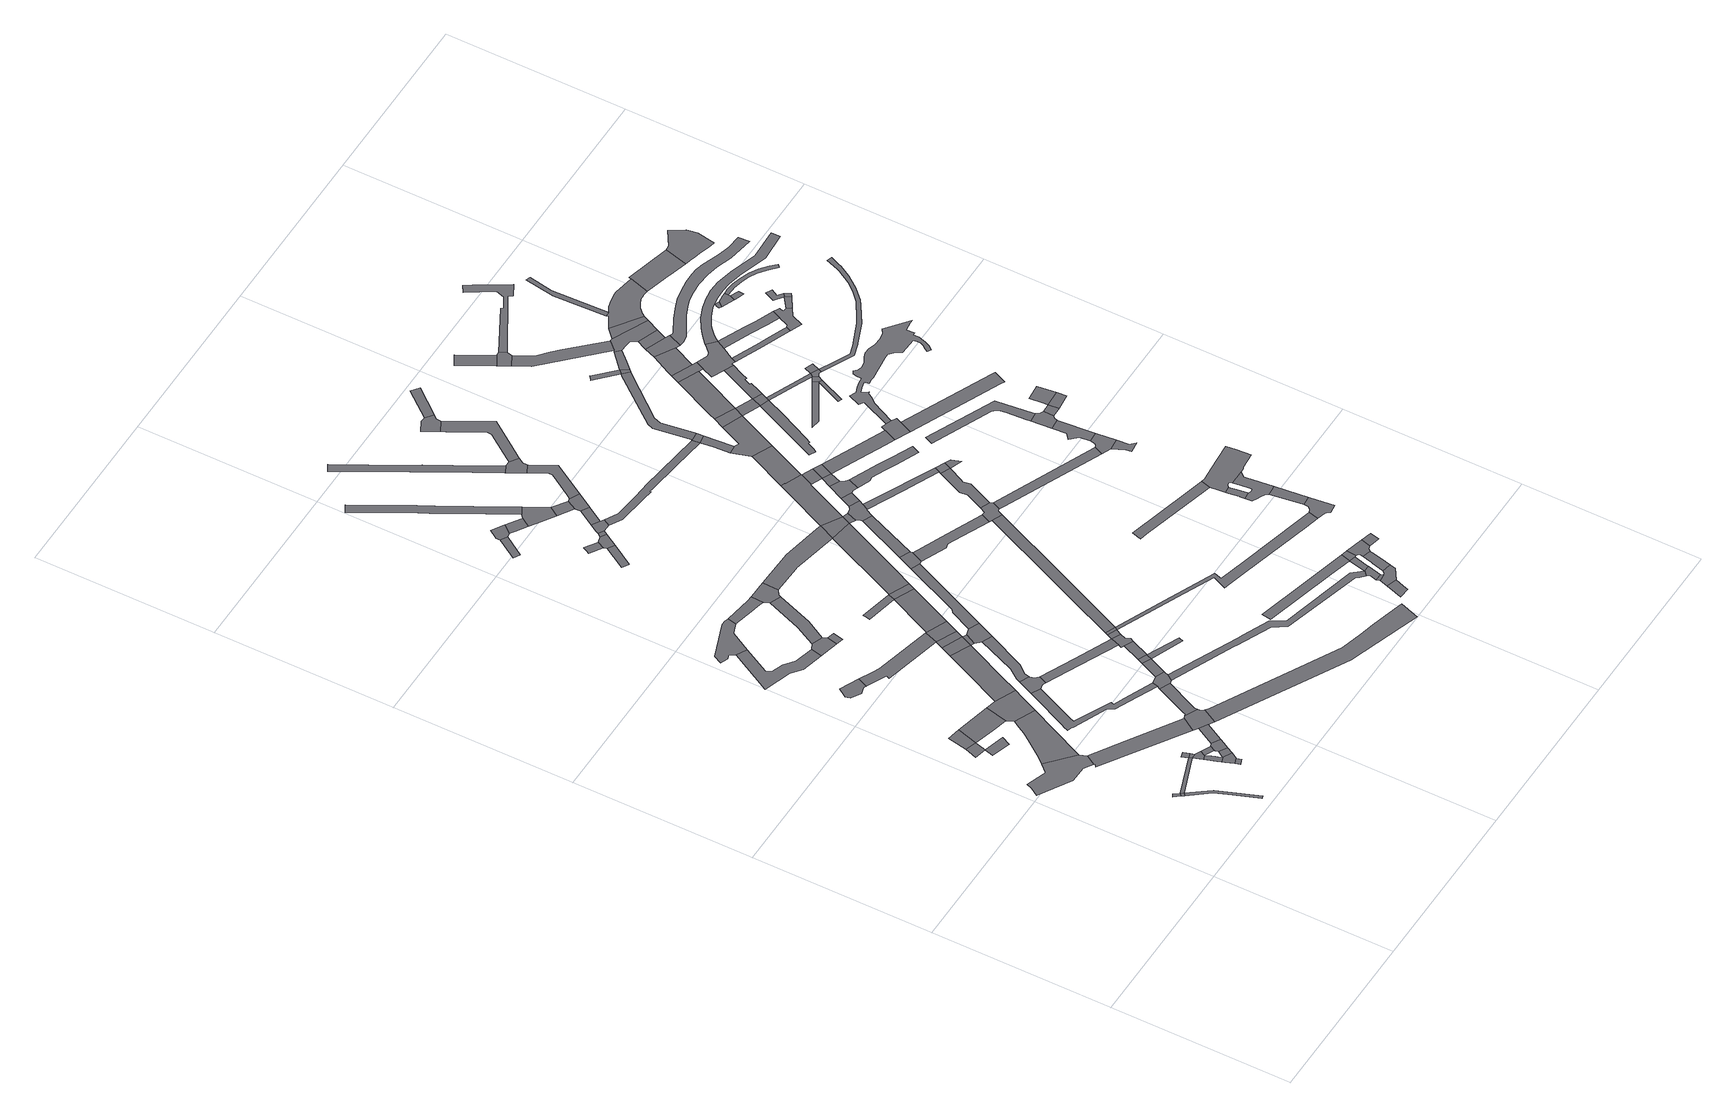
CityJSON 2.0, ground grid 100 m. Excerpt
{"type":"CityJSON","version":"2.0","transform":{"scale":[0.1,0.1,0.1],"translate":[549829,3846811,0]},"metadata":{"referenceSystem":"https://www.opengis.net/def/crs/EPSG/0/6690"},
"CityObjects":{
"road1":{"type":"Road","geometry":[{"type":"MultiSurface","lod":"1","boundaries":[[[0,1,2,3]]]}]},
"road2":{"type":"Road","geometry":[{"type":"MultiSurface","lod":"1","boundaries":[[[4,5,6,7,8,9,10,11,12,13,14,15,16]]]}]},
"road3":{"type":"Road","geometry":[{"type":"MultiSurface","lod":"1","boundaries":[[[3,2,17,18]]]}]},
"road4":{"type":"Road","attributes":{"RoadStructureAttribute.sectionType":"1"},"geometry":[{"type":"MultiSurface","lod":"1","boundaries":[[[19,20,18,17,21,22,23,24]]]}]},
"road5":{"type":"Road","attributes":{"RoadStructureAttribute.sectionType":"1"},"geometry":[{"type":"MultiSurface","lod":"1","boundaries":[[[25,26,27,28]]]}]},
"road6":{"type":"Road","geometry":[{"type":"MultiSurface","lod":"1","boundaries":[[[29,30,27,31]]]}]},
"road7":{"type":"Road","geometry":[{"type":"MultiSurface","lod":"1","boundaries":[[[32,25,28,33]]]}]},
"road8":{"type":"Road","attributes":{"RoadStructureAttribute.sectionType":"1"},"geometry":[{"type":"MultiSurface","lod":"1","boundaries":[[[34,35,3,18,36,37]]]}]},
"road9":{"type":"Road","attributes":{"RoadStructureAttribute.sectionType":"1"},"geometry":[{"type":"MultiSurface","lod":"1","boundaries":[[[38,39,40,41,42,43,4,16,44,45]]]}]},
"road10":{"type":"Road","attributes":{"RoadStructureAttribute.sectionType":"1"},"geometry":[{"type":"MultiSurface","lod":"1","boundaries":[[[33,28,46,47,48]]]}]},
"road11":{"type":"Road","geometry":[{"type":"MultiSurface","lod":"1","boundaries":[[[49,50,34,51]]]}]},
"road12":{"type":"Road","geometry":[{"type":"MultiSurface","lod":"1","boundaries":[[[51,34,37,52]]]}]},
"road13":{"type":"Road","geometry":[{"type":"MultiSurface","lod":"1","boundaries":[[[52,37,53,54,55]]]}]},
"road14":{"type":"Road","geometry":[{"type":"MultiSurface","lod":"1","boundaries":[[[56,57,58,54,53,59,60,61]]]}]},
"road15":{"type":"Road","geometry":[{"type":"MultiSurface","lod":"1","boundaries":[[[62,63,64,65,66]]]}]},
"road16":{"type":"Road","geometry":[{"type":"MultiSurface","lod":"1","boundaries":[[[61,60,67,66,65,68]]]}]},
"road17":{"type":"Road","attributes":{"RoadStructureAttribute.sectionType":"1"},"geometry":[{"type":"MultiSurface","lod":"1","boundaries":[[[69,14,13,70,71,72,73]]]}]},
"road18":{"type":"Road","attributes":{"RoadStructureAttribute.sectionType":"1"},"geometry":[{"type":"MultiSurface","lod":"1","boundaries":[[[74,55,54,75,76,77]]]}]},
"road19":{"type":"Road","geometry":[{"type":"MultiSurface","lod":"1","boundaries":[[[78,79,61,68,80]]]}]},
"road20":{"type":"Road","geometry":[{"type":"MultiSurface","lod":"1","boundaries":[[[81,82,83,84,85,86,87,88,89,90]]]}]},
"road21":{"type":"Road","geometry":[{"type":"MultiSurface","lod":"1","boundaries":[[[91,77,76,92,93,78,80,94,95]]]}]},
"road22":{"type":"Road","geometry":[{"type":"MultiSurface","lod":"1","boundaries":[[[48,47,38,45,96,97,98]]]}]},
"road23":{"type":"Road","attributes":{"RoadStructureAttribute.sectionType":"1"},"geometry":[{"type":"MultiSurface","lod":"1","boundaries":[[[99,100,101,102,103,104,105,106,107,108,109]]]}]},
"road24":{"type":"Road","attributes":{"RoadStructureAttribute.sectionType":"1"},"geometry":[{"type":"MultiSurface","lod":"1","boundaries":[[[110,91,95,111,112]]]}]},
"road25":{"type":"Road","geometry":[{"type":"MultiSurface","lod":"1","boundaries":[[[113,114,115,116,117,118,99,109,119,120,121,122]]]}]},
"road26":{"type":"Road","geometry":[{"type":"MultiSurface","lod":"1","boundaries":[[[123,73,72,110,112,124,125,126,127]]]}]},
"road27":{"type":"Road","attributes":{"RoadStructureAttribute.sectionType":"1"},"geometry":[{"type":"MultiSurface","lod":"1","boundaries":[[[128,129,130,131,132,133,134,135,136,137,138,139,140,141,142,143,144,145,146,147]]]}]},
"road28":{"type":"Road","geometry":[{"type":"MultiSurface","lod":"1","boundaries":[[[148,128,147,149,150,151,152,153]]]}]},
"road29":{"type":"Road","attributes":{"RoadStructureAttribute.sectionType":"1"},"geometry":[{"type":"MultiSurface","lod":"1","boundaries":[[[154,155,90,89,156,157,158,159,160]]]}]},
"road30":{"type":"Road","geometry":[{"type":"MultiSurface","lod":"1","boundaries":[[[161,104,103,162,163,164]]]}]},
"road31":{"type":"Road","attributes":{"RoadStructureAttribute.sectionType":"1"},"geometry":[{"type":"MultiSurface","lod":"1","boundaries":[[[165,166,98,97,167,168,169]]]}]},
"road32":{"type":"Road","attributes":{"RoadStructureAttribute.sectionType":"1"},"geometry":[{"type":"MultiSurface","lod":"1","boundaries":[[[170,171,172,123,127,173,174,175]]]}]},
"road33":{"type":"Road","geometry":[{"type":"MultiSurface","lod":"1","boundaries":[[[176,177,163,162]]]}]},
"road34":{"type":"Road","attributes":{"RoadStructureAttribute.sectionType":"1"},"geometry":[{"type":"MultiSurface","lod":"1","boundaries":[[[178,179,180,148,153,181,182,183,184]]]}]},
"road35":{"type":"Road","attributes":{"RoadStructureAttribute.sectionType":"1"},"geometry":[{"type":"MultiSurface","lod":"1","boundaries":[[[185,186,161,164,187,188]]]}]},
"road36":{"type":"Road","attributes":{"RoadStructureAttribute.sectionType":"1"},"geometry":[{"type":"MultiSurface","lod":"1","boundaries":[[[189,122,121,190,191,192,193]]]}]},
"road37":{"type":"Road","geometry":[{"type":"MultiSurface","lod":"1","boundaries":[[[194,165,169,195]]]}]},
"road38":{"type":"Road","geometry":[{"type":"MultiSurface","lod":"1","boundaries":[[[196,139,138,170,175,197,198,199]]]}]},
"road39":{"type":"Road","attributes":{"RoadStructureAttribute.sectionType":"1"},"geometry":[{"type":"MultiSurface","lod":"1","boundaries":[[[159,194,195,200]]]}]},
"road40":{"type":"Road","attributes":{"RoadStructureAttribute.sectionType":"1"},"geometry":[{"type":"MultiSurface","lod":"1","boundaries":[[[201,151,150,202,203,204]]]}]},
"road41":{"type":"Road","attributes":{"RoadStructureAttribute.sectionType":"1"},"geometry":[{"type":"MultiSurface","lod":"1","boundaries":[[[195,169,205,206]]]}]},
"road42":{"type":"Road","attributes":{"RoadStructureAttribute.sectionType":"1"},"geometry":[{"type":"MultiSurface","lod":"1","boundaries":[[[207,196,199,208]]]}]},
"road43":{"type":"Road","geometry":[{"type":"MultiSurface","lod":"1","boundaries":[[[160,159,200,209,210]]]}]},
"road44":{"type":"Road","geometry":[{"type":"MultiSurface","lod":"1","boundaries":[[[211,206,205,178,184,212,213]]]}]},
"road45":{"type":"Road","geometry":[{"type":"MultiSurface","lod":"1","boundaries":[[[214,207,208,215]]]}]},
"road46":{"type":"Road","geometry":[{"type":"MultiSurface","lod":"1","boundaries":[[[216,217,193,192,185,188,218,219,220]]]}]},
"road47":{"type":"Road","geometry":[{"type":"MultiSurface","lod":"1","boundaries":[[[221,222,223,224]]]}]},
"road48":{"type":"Road","geometry":[{"type":"MultiSurface","lod":"1","boundaries":[[[225,226,227,228,229]]]}]},
"road49":{"type":"Road","attributes":{"RoadStructureAttribute.sectionType":"1"},"geometry":[{"type":"MultiSurface","lod":"1","boundaries":[[[230,214,215,231,232]]]}]},
"road50":{"type":"Road","attributes":{"RoadStructureAttribute.sectionType":"1"},"geometry":[{"type":"MultiSurface","lod":"1","boundaries":[[[228,233,210,209,234,235]]]}]},
"road51":{"type":"Road","attributes":{"RoadStructureAttribute.sectionType":"1"},"geometry":[{"type":"MultiSurface","lod":"1","boundaries":[[[236,237,238,239,240]]]}]},
"road52":{"type":"Road","geometry":[{"type":"MultiSurface","lod":"1","boundaries":[[[204,203,241,230,232,242,243,244]]]}]},
"road53":{"type":"Road","geometry":[{"type":"MultiSurface","lod":"1","boundaries":[[[245,246,215,208]]]}]},
"road54":{"type":"Road","geometry":[{"type":"MultiSurface","lod":"1","boundaries":[[[247,248,249,250,251,252]]]}]},
"road55":{"type":"Road","geometry":[{"type":"MultiSurface","lod":"1","boundaries":[[[253,254,221,224,255,256]]]}]},
"road56":{"type":"Road","attributes":{"RoadStructureAttribute.sectionType":"1"},"geometry":[{"type":"MultiSurface","lod":"1","boundaries":[[[257,204,244,258]]]}]},
"road57":{"type":"Road","geometry":[{"type":"MultiSurface","lod":"1","boundaries":[[[259,257,258,260]]]}]},
"road58":{"type":"Road","attributes":{"RoadStructureAttribute.sectionType":"1"},"geometry":[{"type":"MultiSurface","lod":"1","boundaries":[[[261,262,263,264,265,125,124,266,267,268,269]]]}]},
"road59":{"type":"Road","geometry":[{"type":"MultiSurface","lod":"1","boundaries":[[[270,252,251,236,240,271]]]}]},
"road60":{"type":"Road","attributes":{"RoadStructureAttribute.sectionType":"1"},"geometry":[{"type":"MultiSurface","lod":"1","boundaries":[[[256,255,272,273,274]]]}]},
"road61":{"type":"Road","geometry":[{"type":"MultiSurface","lod":"1","boundaries":[[[229,228,235,275,276]]]}]},
"road62":{"type":"Road","attributes":{"RoadStructureAttribute.sectionType":"1"},"geometry":[{"type":"MultiSurface","lod":"1","boundaries":[[[277,278,279,211,213,280]]]}]},
"road63":{"type":"Road","attributes":{"RoadStructureAttribute.sectionType":"1"},"geometry":[{"type":"MultiSurface","lod":"1","boundaries":[[[281,282,283,284,285,286,287,288,289,290]]]}]},
"road64":{"type":"Road","attributes":{"RoadStructureAttribute.sectionType":"1"},"geometry":[{"type":"MultiSurface","lod":"1","boundaries":[[[291,270,271,292]]]}]},
"road65":{"type":"Road","geometry":[{"type":"MultiSurface","lod":"1","boundaries":[[[290,289,274,273,293,294,295]]]}]},
"road66":{"type":"Road","geometry":[{"type":"MultiSurface","lod":"1","boundaries":[[[296,297,298,291,292,299,300,301]]]}]},
"road67":{"type":"Road","attributes":{"RoadStructureAttribute.sectionType":"1"},"geometry":[{"type":"MultiSurface","lod":"1","boundaries":[[[302,303,304,220,219,305,306,307,308,309]]]}]},
"road68":{"type":"Road","attributes":{"RoadStructureAttribute.sectionType":"1"},"geometry":[{"type":"MultiSurface","lod":"1","boundaries":[[[310,296,301,311]]]}]},
"road69":{"type":"Road","attributes":{"RoadStructureAttribute.sectionType":"1"},"geometry":[{"type":"MultiSurface","lod":"1","boundaries":[[[295,294,312,313]]]}]},
"road70":{"type":"Road","attributes":{"RoadStructureAttribute.sectionType":"1"},"geometry":[{"type":"MultiSurface","lod":"1","boundaries":[[[308,314,276,275,315,316,317]]]}]},
"road71":{"type":"Road","attributes":{"RoadStructureAttribute.sectionType":"1"},"geometry":[{"type":"MultiSurface","lod":"1","boundaries":[[[318,319,320,321,322,198,197,323,324,325,326,327,328,329,330]]]}]},
"road72":{"type":"Road","geometry":[{"type":"MultiSurface","lod":"1","boundaries":[[[331,332,277,280,333,334,335,336]]]}]},
"road73":{"type":"Road","geometry":[{"type":"MultiSurface","lod":"1","boundaries":[[[337,313,312,310,311,338,339,340]]]}]},
"road74":{"type":"Road","attributes":{"RoadStructureAttribute.sectionType":"1"},"geometry":[{"type":"MultiSurface","lod":"1","boundaries":[[[341,342,343,344,345,346,347,348,349,350,351,352]]]}]},
"road75":{"type":"Road","attributes":{"RoadStructureAttribute.sectionType":"1"},"geometry":[{"type":"MultiSurface","lod":"1","boundaries":[[[353,354,355,259,260,356,357,358]]]}]},
"road76":{"type":"Road","attributes":{"RoadStructureAttribute.sectionType":"1"},"geometry":[{"type":"MultiSurface","lod":"1","boundaries":[[[359,331,336,360]]]}]},
"road77":{"type":"Road","geometry":[{"type":"MultiSurface","lod":"1","boundaries":[[[309,308,317,361]]]}]},
"road78":{"type":"Road","attributes":{"RoadStructureAttribute.sectionType":"1"},"geometry":[{"type":"MultiSurface","lod":"1","boundaries":[[[362,363,364,365,366,367,337,340]]]}]},
"road79":{"type":"Road","geometry":[{"type":"MultiSurface","lod":"1","boundaries":[[[352,351,368,364,363,369,370,371]]]}]},
"road80":{"type":"Road","attributes":{"RoadStructureAttribute.sectionType":"1"},"geometry":[{"type":"MultiSurface","lod":"1","boundaries":[[[372,334,333,373,374,375,376,377]]]}]},
"road81":{"type":"Road","attributes":{"RoadStructureAttribute.sectionType":"1"},"geometry":[{"type":"MultiSurface","lod":"1","boundaries":[[[361,317,378,379]]]}]},
"road82":{"type":"Road","attributes":{"RoadStructureAttribute.sectionType":"1"},"geometry":[{"type":"MultiSurface","lod":"1","boundaries":[[[380,381,382,383,300,299,384,385,386,387,388,389,390,391]]]}]},
"road83":{"type":"Road","attributes":{"RoadStructureAttribute.sectionType":"1"},"geometry":[{"type":"MultiSurface","lod":"1","boundaries":[[[392,393,394,395,396,260,258,397,398,399,400,401,402,403,404]]]}]},
"road84":{"type":"Road","geometry":[{"type":"MultiSurface","lod":"1","boundaries":[[[405,406,407,379,378,408,359,360,409,410,411,412,413]]]}]},
"road85":{"type":"Road","attributes":{"RoadStructureAttribute.sectionType":"1"},"geometry":[{"type":"MultiSurface","lod":"1","boundaries":[[[414,415,416,417,418,419]]]}]},
"road86":{"type":"Road","attributes":{"RoadStructureAttribute.sectionType":"1"},"geometry":[{"type":"MultiSurface","lod":"1","boundaries":[[[420,421,422,423,309,361,424,425,426,427,428,429]]]}]},
"road87":{"type":"Road","attributes":{"RoadStructureAttribute.sectionType":"1"},"geometry":[{"type":"MultiSurface","lod":"1","boundaries":[[[430,405,413,431]]]}]},
"road88":{"type":"Road","attributes":{"RoadStructureAttribute.sectionType":"1"},"geometry":[{"type":"MultiSurface","lod":"1","boundaries":[[[432,433,434,435,436,437,438,439,440,441,442,371,370]]]}]},
"road89":{"type":"Road","geometry":[{"type":"MultiSurface","lod":"1","boundaries":[[[443,444,437,436,445,446,447]]]}]},
"road90":{"type":"Road","attributes":{"RoadStructureAttribute.sectionType":"1"},"geometry":[{"type":"MultiSurface","lod":"1","boundaries":[[[448,449,450,451,452]]]}]},
"road91":{"type":"Road","geometry":[{"type":"MultiSurface","lod":"1","boundaries":[[[453,430,431,454,455,456,457,458]]]}]},
"road92":{"type":"Road","geometry":[{"type":"MultiSurface","lod":"1","boundaries":[[[459,460,377,376,353,358,461,462,463,464]]]}]},
"road93":{"type":"Road","attributes":{"RoadStructureAttribute.sectionType":"1"},"geometry":[{"type":"MultiSurface","lod":"1","boundaries":[[[465,466,467,468]]]}]},
"road94":{"type":"Road","geometry":[{"type":"MultiSurface","lod":"1","boundaries":[[[330,329,469,465,468,470]]]}]},
"road95":{"type":"Road","geometry":[{"type":"MultiSurface","lod":"1","boundaries":[[[471,472,473,467,466,448,452,474,475]]]}]},
"road96":{"type":"Road","attributes":{"RoadStructureAttribute.sectionType":"1"},"geometry":[{"type":"MultiSurface","lod":"1","boundaries":[[[476,453,458,477]]]}]},
"road97":{"type":"Road","geometry":[{"type":"MultiSurface","lod":"1","boundaries":[[[428,427,476,478]]]}]},
"road98":{"type":"Road","attributes":{"RoadStructureAttribute.sectionType":"1"},"geometry":[{"type":"MultiSurface","lod":"1","boundaries":[[[479,480,412,411,481,482,483,484]]]}]},
"road99":{"type":"Road","attributes":{"RoadStructureAttribute.sectionType":"1"},"geometry":[{"type":"MultiSurface","lod":"1","boundaries":[[[485,486,487,422,421,420,429,488,489,490,491,492]]]}]},
"road100":{"type":"Road","attributes":{"RoadStructureAttribute.sectionType":"1"},"geometry":[{"type":"MultiSurface","lod":"1","boundaries":[[[418,493,330,470,494,495,496]]]}]},
"road101":{"type":"Road","geometry":[{"type":"MultiSurface","lod":"1","boundaries":[[[478,476,477,497]]]}]},
"road102":{"type":"Road","attributes":{"RoadStructureAttribute.sectionType":"1"},"geometry":[{"type":"MultiSurface","lod":"1","boundaries":[[[498,447,446,499]]]}]},
"road103":{"type":"Road","geometry":[{"type":"MultiSurface","lod":"1","boundaries":[[[500,501,502,503,504,471,475,505,506,507,508]]]}]},
"road104":{"type":"Road","geometry":[{"type":"MultiSurface","lod":"1","boundaries":[[[419,418,496,509,510,511]]]}]},
"road105":{"type":"Road","attributes":{"RoadStructureAttribute.sectionType":"1"},"geometry":[{"type":"MultiSurface","lod":"1","boundaries":[[[512,513,514,515,459,464,516,517,518,519]]]}]},
"road106":{"type":"Road","attributes":{"RoadStructureAttribute.sectionType":"1"},"geometry":[{"type":"MultiSurface","lod":"1","boundaries":[[[520,521,390,522,523,524]]]}]},
"road107":{"type":"Road","geometry":[{"type":"MultiSurface","lod":"1","boundaries":[[[525,391,390,521]]]}]},
"road108":{"type":"Road","geometry":[{"type":"MultiSurface","lod":"1","boundaries":[[[511,510,526,527,500,508,528,529,530]]]}]},
"road109":{"type":"Road","attributes":{"RoadStructureAttribute.sectionType":"1"},"geometry":[{"type":"MultiSurface","lod":"1","boundaries":[[[531,532,533,534,535,536,537,538,456,455]]]}]},
"road110":{"type":"Road","geometry":[{"type":"MultiSurface","lod":"1","boundaries":[[[539,540,524,523,541,485,492,542,543]]]}]},
"road111":{"type":"Road","attributes":{"RoadStructureAttribute.sectionType":"1"},"geometry":[{"type":"MultiSurface","lod":"1","boundaries":[[[544,545,546,547,548,549,550,551]]]}]},
"road112":{"type":"Road","geometry":[{"type":"MultiSurface","lod":"1","boundaries":[[[484,483,512,519,552]]]}]},
"road113":{"type":"Road","attributes":{"RoadStructureAttribute.sectionType":"1"},"geometry":[{"type":"MultiSurface","lod":"1","boundaries":[[[530,529,553,554,555]]]}]},
"road114":{"type":"Road","attributes":{"RoadStructureAttribute.sectionType":"1"},"geometry":[{"type":"MultiSurface","lod":"1","boundaries":[[[556,557,497,477,558,559,560,561]]]}]},
"road115":{"type":"Road","geometry":[{"type":"MultiSurface","lod":"1","boundaries":[[[562,563,552,519]]]}]},
"road116":{"type":"Road","attributes":{"RoadStructureAttribute.sectionType":"1"},"geometry":[{"type":"MultiSurface","lod":"1","boundaries":[[[463,462,564,565,566]]]}]},
"road117":{"type":"Road","attributes":{"RoadStructureAttribute.sectionType":"1"},"geometry":[{"type":"MultiSurface","lod":"1","boundaries":[[[567,568,569,570,571,572,573,391,525,574,575,576,577,578,579,580,581,582]]]}]},
"road118":{"type":"Road","geometry":[{"type":"MultiSurface","lod":"1","boundaries":[[[583,539,543,584]]]}]},
"road119":{"type":"Road","attributes":{"RoadStructureAttribute.sectionType":"1"},"geometry":[{"type":"MultiSurface","lod":"1","boundaries":[[[585,586,587,588,589,590,591,592,593,594,595]]]}]},
"road120":{"type":"Road","geometry":[{"type":"MultiSurface","lod":"1","boundaries":[[[596,597,598,599,404,403,600,601,602,603]]]}]},
"road121":{"type":"Road","geometry":[{"type":"MultiSurface","lod":"1","boundaries":[[[604,605,606,607,608,609,610,611,612,613]]]}]},
"road122":{"type":"Road","attributes":{"RoadStructureAttribute.sectionType":"1"},"geometry":[{"type":"MultiSurface","lod":"1","boundaries":[[[584,543,585,614]]]}]},
"road123":{"type":"Road","attributes":{"RoadStructureAttribute.sectionType":"1"},"geometry":[{"type":"MultiSurface","lod":"1","boundaries":[[[615,616,617,618]]]}]},
"road124":{"type":"Road","geometry":[{"type":"MultiSurface","lod":"1","boundaries":[[[619,561,560,620,621,622,623,624]]]}]},
"road125":{"type":"Road","attributes":{"RoadStructureAttribute.sectionType":"1"},"geometry":[{"type":"MultiSurface","lod":"1","boundaries":[[[625,626,627,597,596]]]}]},
"road126":{"type":"Road","geometry":[{"type":"MultiSurface","lod":"1","boundaries":[[[628,629,630,631,632,633,634,635,636,637,638,639,613,612,640,641,642,643,627,626,625]]]}]},
"road127":{"type":"Road","attributes":{"RoadStructureAttribute.sectionType":"1"},"geometry":[{"type":"MultiSurface","lod":"1","boundaries":[[[644,645,583,584,646,647]]]}]},
"road128":{"type":"Road","geometry":[{"type":"MultiSurface","lod":"1","boundaries":[[[648,618,617,649,650,651]]]}]},
"road129":{"type":"Road","geometry":[{"type":"MultiSurface","lod":"1","boundaries":[[[652,653,654,655,567,656]]]}]},
"road130":{"type":"Road","geometry":[{"type":"MultiSurface","lod":"1","boundaries":[[[614,585,595,657,658]]]}]},
"road131":{"type":"Road","attributes":{"RoadStructureAttribute.sectionType":"1"},"geometry":[{"type":"MultiSurface","lod":"1","boundaries":[[[659,660,661,662,663,664,665,666,667]]]}]},
"road132":{"type":"Road","geometry":[{"type":"MultiSurface","lod":"1","boundaries":[[[656,567,582,668]]]}]},
"road133":{"type":"Road","geometry":[{"type":"MultiSurface","lod":"1","boundaries":[[[669,670,671,672,673,551,550,674,608,607,675,676,677,678,633,632,631,630,679,680,681]]]}]},
"road134":{"type":"Road","attributes":{"RoadStructureAttribute.sectionType":"1"},"geometry":[{"type":"MultiSurface","lod":"1","boundaries":[[[682,683,684,685,686,687,688,689,690,691,692]]]}]},
"road135":{"type":"Road","attributes":{"RoadStructureAttribute.sectionType":"1"},"geometry":[{"type":"MultiSurface","lod":"1","boundaries":[[[693,694,695,696,650,649,697,698,699]]]}]},
"road136":{"type":"Road","geometry":[{"type":"MultiSurface","lod":"1","boundaries":[[[700,701,702,703,566,565,704,705]]]}]},
"road137":{"type":"Road","attributes":{"RoadStructureAttribute.sectionType":"1"},"geometry":[{"type":"MultiSurface","lod":"1","boundaries":[[[706,614,658,707,708,709,710,711,712,713]]]}]},
"road138":{"type":"Road","geometry":[{"type":"MultiSurface","lod":"1","boundaries":[[[714,644,647,715,716,717]]]}]},
"road139":{"type":"Road","geometry":[{"type":"MultiSurface","lod":"1","boundaries":[[[718,719,720,721,705,704]]]}]},
"road140":{"type":"Road","attributes":{"RoadStructureAttribute.sectionType":"1"},"geometry":[{"type":"MultiSurface","lod":"1","boundaries":[[[722,656,668,723,724]]]}]},
"road141":{"type":"Road","attributes":{"RoadStructureAttribute.sectionType":"1"},"geometry":[{"type":"MultiSurface","lod":"1","boundaries":[[[725,657,595,726,727,728]]]}]},
"road142":{"type":"Road","attributes":{"RoadStructureAttribute.sectionType":"1"},"geometry":[{"type":"MultiSurface","lod":"1","boundaries":[[[729,730,731,732,733,734,701,700]]]}]},
"road143":{"type":"Road","geometry":[{"type":"MultiSurface","lod":"1","boundaries":[[[667,735,736,737]]]}]},
"road144":{"type":"Road","attributes":{"RoadStructureAttribute.sectionType":"1"},"geometry":[{"type":"MultiSurface","lod":"1","boundaries":[[[738,739,714,717,740]]]}]},
"road145":{"type":"Road","geometry":[{"type":"MultiSurface","lod":"1","boundaries":[[[741,692,691,730,729,742,743,744]]]}]},
"road146":{"type":"Road","attributes":{"RoadStructureAttribute.sectionType":"1"},"geometry":[{"type":"MultiSurface","lod":"1","boundaries":[[[727,659,667,737,745]]]}]},
"road147":{"type":"Road","attributes":{"RoadStructureAttribute.sectionType":"1"},"geometry":[{"type":"MultiSurface","lod":"1","boundaries":[[[746,621,620,747,748,749]]]}]},
"road148":{"type":"Road","geometry":[{"type":"MultiSurface","lod":"1","boundaries":[[[750,751,752,753,716,715,754,706,713,755,756,757,758,759,760,761]]]}]},
"road149":{"type":"Road","geometry":[{"type":"MultiSurface","lod":"1","boundaries":[[[728,727,745,762,763,764]]]}]},
"road150":{"type":"Road","geometry":[{"type":"MultiSurface","lod":"1","boundaries":[[[765,738,740,766,767,768]]]}]},
"road151":{"type":"Road","attributes":{"RoadStructureAttribute.sectionType":"1"},"geometry":[{"type":"MultiSurface","lod":"1","boundaries":[[[769,744,743,770]]]}]},
"road152":{"type":"Road","geometry":[{"type":"MultiSurface","lod":"1","boundaries":[[[771,772,728,764]]]}]},
"road153":{"type":"Road","geometry":[{"type":"MultiSurface","lod":"1","boundaries":[[[773,699,698,722,724,774,775,776,777,778,779]]]}]},
"road154":{"type":"Road","attributes":{"RoadStructureAttribute.sectionType":"1"},"geometry":[{"type":"MultiSurface","lod":"1","boundaries":[[[776,780,765,768,777]]]}]},
"road155":{"type":"Road","attributes":{"RoadStructureAttribute.sectionType":"1"},"geometry":[{"type":"MultiSurface","lod":"1","boundaries":[[[781,782,783,784,785,786,787,788,789,790,648,651]]]}]},
"road156":{"type":"Road","geometry":[{"type":"MultiSurface","lod":"1","boundaries":[[[791,769,770,792]]]}]},
"road157":{"type":"Road","geometry":[{"type":"MultiSurface","lod":"1","boundaries":[[[793,779,778,794,795]]]}]},
"road158":{"type":"Road","attributes":{"RoadStructureAttribute.sectionType":"1"},"geometry":[{"type":"MultiSurface","lod":"1","boundaries":[[[796,797,798,769,791]]]}]},
"road159":{"type":"Road","attributes":{"RoadStructureAttribute.sectionType":"1"},"geometry":[{"type":"MultiSurface","lod":"1","boundaries":[[[799,800,801,802,803,804,805,806,807,808,809,810,811,812,813,814,815,816,817,818,819,820,821,822,823,824,825,826,827,828,829,830,831,832,833,834,835,836,837,838,839,840,841,842,843,844,845,846,847,848,624,623]]]}]},
"road160":{"type":"Road","attributes":{"RoadStructureAttribute.sectionType":"1"},"geometry":[{"type":"MultiSurface","lod":"1","boundaries":[[[849,850,851,757,756,852,853,854,855]]]}]},
"road161":{"type":"Road","attributes":{"RoadStructureAttribute.sectionType":"1"},"geometry":[{"type":"MultiSurface","lod":"1","boundaries":[[[856,857,761,760,858,859,860,861]]]}]},
"road162":{"type":"Road","attributes":{"RoadStructureAttribute.sectionType":"1"},"geometry":[{"type":"MultiSurface","lod":"1","boundaries":[[[862,863,864,865,866,867]]]}]},
"road163":{"type":"Road","geometry":[{"type":"MultiSurface","lod":"1","boundaries":[[[868,869,870,871,872,873,867,866,874,875,793,795,876,877,878,879,880,881,882,883,884,885,886,887,888,889,890,891,892]]]}]},
"road164":{"type":"Road","geometry":[{"type":"MultiSurface","lod":"1","boundaries":[[[893,894,895,896,861,860,897,855,854,898,899,900,901]]]}]},
"road165":{"type":"Road","geometry":[{"type":"MultiSurface","lod":"1","boundaries":[[[902,903,904,905,906,907]]]}]},
"road166":{"type":"Road","geometry":[{"type":"MultiSurface","lod":"1","boundaries":[[[908,909,907,906,910,911,912]]]}]},
"road167":{"type":"Road","attributes":{"RoadStructureAttribute.sectionType":"1"},"geometry":[{"type":"MultiSurface","lod":"1","boundaries":[[[913,914,915,916,917,918,919,920,921,922,923,924,764,763,925,926,927,928,929,930,931,932,933,934,935,936]]]}]},
"road168":{"type":"Road","geometry":[{"type":"MultiSurface","lod":"1","boundaries":[[[937,938,939,911,910]]]}]},
"road169":{"type":"Road","attributes":{"RoadStructureAttribute.sectionType":"1"},"geometry":[{"type":"MultiSurface","lod":"1","boundaries":[[[940,941,942,943,944,945,946,947,948,949,950,951,952,953,954,955,956,957,958,959,960,961,962,963,964,965,966,967,767,766]]]}]},
"road170":{"type":"Road","attributes":{"RoadStructureAttribute.sectionType":"1"},"geometry":[{"type":"MultiSurface","lod":"1","boundaries":[[[968,901,900,969]]]}]},
"road171":{"type":"Road","geometry":[{"type":"MultiSurface","lod":"1","boundaries":[[[970,971,972,973,968,974]]]}]},
"road172":{"type":"Road","attributes":{"RoadStructureAttribute.sectionType":"1"},"geometry":[{"type":"MultiSurface","lod":"1","boundaries":[[[975,976,977,978,979,980,981,982,983,984,985,986,750,761,987,988,989,990,991,992,993,994,995,996,997,998,999,1000]]]}]},
"road173":{"type":"Road","geometry":[{"type":"MultiSurface","lod":"1","boundaries":[[[974,968,969,1001]]]}]},
"road174":{"type":"Road","attributes":{"RoadStructureAttribute.sectionType":"1"},"geometry":[{"type":"MultiSurface","lod":"1","boundaries":[[[1002,892,891,1003,1004,1005,1006]]]}]},
"road175":{"type":"Road","geometry":[{"type":"MultiSurface","lod":"1","boundaries":[[[1007,1008,1009,1010,1011,1012,908,912,1013,1014,1015,1016,1017,1018,1019]]]}]},
"road176":{"type":"Road","geometry":[{"type":"MultiSurface","lod":"1","boundaries":[[[1020,1021,1006,1005,1022,1023,1024,1025,1026,1027,1028,1029,1030,1031,1032]]]}]}
},
"vertices":[
[379,445,0],[362,437,0],[386,406,0],[401,417,0],
[238,1094,0],[200,1055,0],[193,1049,0],[184,1052,0],[83,1088,0],[71,1055,0],[45,1011,0],[219,908,0],[310,906,0],[359,875,0],[393,929,0],[391,930,0],[378,969,0],
[398,390,0],[413,401,0],
[522,223,0],[498,285,0],[482,278,0],[509,210,0],[569,55,0],[584,62,0],
[138,1459,0],[117,1394,0],[183,1378,0],[200,1442,0],
[272,1295,0],[295,1346,0],[167,1327,0],
[161,1570,0],[234,1555,0],
[624,497,0],[558,474,0],[580,463,0],[632,482,0],
[417,1349,0],[396,1313,0],[371,1272,0],[343,1229,0],[311,1187,0],[277,1142,0],[467,1162,0],[529,1298,0],
[314,1410,0],[399,1387,0],[428,1509,0],
[641,540,0],[613,533,0],[652,507,0],
[660,484,0],
[651,429,0],[678,441,0],[692,468,0],
[702,379,0],[698,390,0],[690,410,0],[674,367,0],[682,345,0],[711,356,0],
[714,258,0],[733,266,0],[744,271,0],[737,295,0],[704,283,0],
[687,330,0],[757,331,0],
[571,817,0],[366,871,0],[351,858,0],[792,570,0],[841,645,0],
[719,455,0],[713,423,0],[729,415,0],[744,442,0],
[734,392,0],[716,364,0],[777,368,0],
[184,2190,0],[149,2140,0],[154,2127,0],[158,2113,0],[210,2083,0],[223,2086,0],[233,2089,0],[248,2093,0],[261,2087,0],[286,2142,0],
[762,450,0],[730,409,0],[732,401,0],[795,400,0],[809,424,0],
[573,1395,0],[596,1446,0],[486,1495,0],
[129,2737,0],[1,2502,0],[152,2450,0],[208,2404,0],[327,2375,0],[342,2438,0],[238,2464,0],[184,2507,0],[121,2529,0],[108,2562,0],[186,2706,0],
[819,553,0],[820,444,0],[864,525,0],
[295,2895,0],[273,2895,0],[68,2821,0],[48,2775,0],[87,2758,0],[111,2767,0],[247,2817,0],[266,2825,0],[307,2840,0],[319,2888,0],
[858,652,0],[895,508,0],[939,588,0],[928,603,0],[926,618,0],
[617,1370,0],[607,1348,0],[509,1134,0],[504,1124,0],[494,1096,0],[515,1088,0],[524,1083,0],[710,1000,0],[730,966,0],[806,932,0],[961,863,0],[971,895,0],[812,963,0],[752,988,0],[759,1006,0],[574,1094,0],[559,1101,0],[572,1132,0],[649,1307,0],[666,1347,0],
[656,1456,0],[694,1353,0],[712,1344,0],[733,1390,0],[715,1408,0],[708,1433,0],
[396,2089,0],[357,2108,0],[270,2083,0],[371,2036,0],[362,2017,0],[685,1939,0],[712,2012,0],
[374,2453,0],[433,2350,0],[447,2408,0],[436,2431,0],
[638,1834,0],[582,1711,0],[647,1560,0],[723,1726,0],[749,1784,0],
[953,846,0],[873,667,0],[870,657,0],[926,638,0],[938,668,0],[1009,821,0],
[474,2340,0],[488,2398,0],
[796,1747,0],[709,1537,0],[667,1479,0],[713,1455,0],[715,1462,0],[758,1515,0],[851,1722,0],
[510,2763,0],[435,2569,0],[495,2542,0],[571,2740,0],
[473,2865,0],[418,2814,0],[460,2805,0],[497,2796,0],[499,2864,0],
[666,1895,0],[776,1845,0],
[1013,903,0],[1029,826,0],[1051,859,0],[1061,882,0],
[796,1889,0],
[920,1305,0],[900,1259,0],[1108,1164,0],[1125,1212,0],
[769,1775,0],[799,1835,0],
[1056,1003,0],[1105,982,0],
[828,1962,0],[718,2011,0],
[838,1846,0],[883,1794,0],[895,1821,0],
[1069,1034,0],[1117,1012,0],
[562,2863,0],[550,2863,0],[576,2754,0],[605,2774,0],[608,2862,0],
[224,4106,0],[152,3993,0],[185,3971,0],[258,4084,0],
[664,2333,0],[660,2315,0],[655,2294,0],[828,2256,0],[841,2294,0],
[1113,1137,0],[1118,1014,0],[1163,1114,0],
[736,2053,0],[846,2003,0],[938,2206,0],
[431,3629,0],[357,3504,0],[375,3493,0],[393,3482,0],[469,3606,0],
[1098,1144,0],[1172,1133,0],[1161,1162,0],[1173,1189,0],
[1283,906,0],[1291,932,0],
[381,3728,0],[380,3729,0],[369,3709,0],[358,3689,0],[426,3647,0],[445,3685,0],
[256,4178,0],[222,4128,0],[282,4088,0],[319,4136,0],
[1138,1242,0],[1188,1221,0],
[1145,1258,0],[1198,1235,0],
[1918,139,0],[1833,162,0],[1754,182,0],[1632,215,0],[961,573,0],[1579,138,0],[1891,35,0],[1987,2,0],[2023,111,0],
[482,3695,0],[512,3676,0],
[307,4071,0],[368,4031,0],[401,4081,0],
[955,2243,0],[845,2293,0],
[1045,2285,0],[909,1979,0],[895,1967,0],[1094,2264,0],
[353,4329,0],[262,4494,0],[220,4570,0],[53,4873,0],[9,4848,0],[180,4539,0],[207,4489,0],[339,4251,0],[422,4100,0],[466,4124,0],
[495,3716,0],[525,3698,0],
[405,4007,0],[498,3947,0],[533,4002,0],
[529,3772,0],[520,3757,0],[505,3734,0],[568,3698,0],[589,3735,0],[571,3746,0],
[1047,2813,0],[1043,2814,0],[829,2856,0],[764,2768,0],[776,2768,0],[1023,2717,0],[1033,2715,0],[1076,2807,0],
[584,3863,0],[626,3838,0],
[581,3895,0],[608,3947,0],
[848,2299,0],[1001,2343,0],[1104,2575,0],[1157,2694,0],
[2077,429,0],[1649,537,0],[1606,609,0],[1463,673,0],[1435,685,0],[1375,672,0],[1387,667,0],[1573,584,0],[1622,512,0],[2060,391,0],[2075,375,0],[2098,351,0],[2123,375,0],
[1083,2370,0],[1056,2310,0],[1112,2268,0],[1141,2331,0],[1141,2334,0],[1139,2345,0],
[627,3950,0],[646,3872,0],[672,3913,0],[678,3923,0],
[632,4381,0],[610,4420,0],[466,4680,0],[434,4735,0],[244,5078,0],[204,5056,0],[398,4707,0],[442,4629,0],[545,4444,0],[561,4416,0],[623,4305,0],[662,4327,0],
[1518,2105,0],[1317,1648,0],[1256,1511,0],[1294,1450,0],[1370,1622,0],[1574,2080,0],
[1205,2646,0],[1258,2623,0],
[1179,2744,0],
[791,4108,0],[722,4239,0],[673,4213,0],[723,4119,0],[723,4098,0],[642,3973,0],
[635,4283,0],[720,4265,0],[740,4294,0],[695,4326,0],
[1333,2248,0],[1249,2206,0],[1276,2214,0],[1311,2198,0],[1503,2112,0],[1527,2164,0],
[1191,2677,0],[1212,2733,0],
[887,3674,0],[867,3674,0],[785,3682,0],[660,3694,0],[636,3659,0],[806,3638,0],[863,3631,0],[863,3637,0],[880,3635,0],[1078,3610,0],[1263,3586,0],[1259,3627,0],
[2245,820,0],[1890,911,0],[1735,951,0],[1747,996,0],[1508,1100,0],[1524,1073,0],[1724,985,0],[1690,907,0],[1720,898,0],[1827,870,0],[2236,763,0],[2312,744,0],[2326,799,0],
[1256,2752,0],[1243,2741,0],[1236,2736,0],[1201,2665,0],[1276,2665,0],[1278,2667,0],[1280,2665,0],[1298,2700,0],[1311,2725,0],
[1933,583,0],[1628,662,0],[1618,609,0],[2027,502,0],[2147,470,0],[2161,524,0],
[1232,3095,0],[1232,3096,0],[1211,3105,0],[1178,3033,0],[1205,2804,0],[1288,2984,0],[1290,2983,0],[1292,2983,0],[1322,3055,0],[1320,3056,0],
[1283,2810,0],[1339,2784,0],
[757,4318,0],[783,4355,0],[894,4513,0],[834,4618,0],[762,4743,0],[704,4712,0],[716,4689,0],[811,4512,0],[810,4489,0],[730,4375,0],[707,4343,0],
[715,4827,0],[658,4797,0],[766,4772,0],[783,4793,0],[745,4824,0],
[2091,231,0],[2060,136,0],[2120,132,0],[2125,147,0],[2147,212,0],
[1324,2898,0],[1356,2787,0],[1384,2776,0],[1409,2839,0],[1387,2854,0],[1376,2873,0],
[1562,2194,0],[1547,2162,0],[1588,2111,0],[1603,2113,0],[1621,2158,0],[1612,2173,0],
[2101,297,0],[2106,277,0],[2146,282,0],[2139,295,0],
[2111,337,0],[2159,373,0],
[2169,298,0],[2156,285,0],[2155,284,0],[2212,255,0],[2219,286,0],
[1352,2956,0],[1400,2935,0],
[1384,3027,0],
[1537,2588,0],[1495,2607,0],[1480,2574,0],[1515,2558,0],[1669,2487,0],[1684,2518,0],
[1309,3323,0],[1273,3244,0],[1240,3170,0],[1322,3059,0],[1373,3171,0],[1399,3232,0],[1401,3236,0],[1418,3273,0],
[2132,410,0],[2161,384,0],[2177,445,0],[2182,460,0],
[1432,3006,0],
[865,4974,0],[904,4942,0],
[2203,428,0],[2194,393,0],[2191,381,0],[2190,377,0],[2187,366,0],[2233,343,0],[2244,389,0],[2248,406,0],[2250,416,0],
[2188,462,0],[2192,463,0],[2196,515,0],
[1664,2475,0],[1621,2376,0],[1602,2333,0],[1606,2290,0],[1676,2314,0],[1670,2356,0],[1676,2368,0],[1717,2452,0],
[1316,3524,0],[1311,3594,0],[1272,3516,0],[1278,3426,0],[1324,3430,0],
[1308,3631,0],
[2205,453,0],[2207,443,0],[2260,431,0],[2280,436,0],[2295,490,0],
[1453,2749,0],[1475,2752,0],[1547,2720,0],[1613,2690,0],[1734,2637,0],[1755,2682,0],[1645,2732,0],[1569,2767,0],
[1406,3541,0],[1352,3419,0],[1308,3325,0],[1457,3359,0],[1520,3499,0],
[2153,1378,0],[1785,1474,0],[1772,1429,0],[1769,1421,0],[1812,1410,0],[2205,1307,0],[2232,1300,0],[2246,1354,0],
[1737,2493,0],
[2302,430,0],[2341,421,0],[2354,474,0],
[1744,2865,0],[1636,2914,0],[1604,2843,0],[1696,2801,0],[1746,2779,0],[1778,2850,0],
[1784,2426,0],[1768,2478,0],
[1629,2101,0],[2164,1864,0],[2186,1913,0],
[1469,4144,0],[1460,4136,0],[1443,4115,0],[1312,3950,0],[1245,3865,0],[1232,3834,0],[1259,3635,0],[1307,3647,0],[1283,3819,0],[1297,3861,0],[1360,3939,0],[1397,3984,0],[1427,4019,0],[1441,4036,0],[1494,4100,0],[1505,4111,0],
[1435,3603,0],[1545,3553,0],
[1618,3455,0],[1576,3358,0],[1480,3145,0],[1455,3089,0],[1489,3071,0],[1500,3090,0],[1518,3131,0],[1528,3126,0],[1544,3157,0],[1626,3335,0],[1671,3438,0],
[2413,853,0],[2361,847,0],[2358,824,0],[2346,807,0],[2357,732,0],[2372,722,0],[2380,710,0],[2429,715,0],
[2286,1163,0],[2283,1182,0],[2281,1203,0],[2278,1221,0],[2242,1216,0],[2244,1201,0],[2251,1143,0],[2251,1140,0],[2253,1117,0],[2292,1120,0],
[1642,3509,0],
[1178,4908,0],[1117,4875,0],[1216,4694,0],[1277,4727,0],
[1790,2877,0],[1832,2740,0],[1864,2811,0],[1876,2842,0],[1848,2855,0],[1819,2867,0],
[2393,1033,0],[2369,1030,0],[2336,1027,0],
[2375,1185,0],[2375,1192,0],[2397,1220,0],[2371,1219,0],[2327,1218,0],[2314,1218,0],[2319,1176,0],[2325,1124,0],[2323,1116,0],[2314,1112,0],[2303,1112,0],[2293,1119,0],[2256,1078,0],[2285,1063,0],[2304,1054,0],[2326,1039,0],
[1559,3878,0],[1449,3636,0],[1633,3745,0],[1670,3828,0],
[1298,4728,0],[1250,4631,0],[1312,4664,0],[1320,4694,0],
[1383,4268,0],[1382,4269,0],[1381,4268,0],[1357,4251,0],[1489,4164,0],
[1679,3457,0],[1693,3487,0],
[1881,3316,0],[1799,3268,0],[1672,3196,0],[1620,3166,0],[1671,3159,0],[1688,3169,0],[1776,3219,0],[1815,3241,0],[1897,3288,0],
[1516,4124,0],
[2511,1316,0],[2505,1368,0],[2411,1362,0],[2350,1356,0],[2267,1349,0],[2237,1264,0],[2284,1230,0],[2292,1234,0],[2305,1235,0],[2312,1229,0],[2417,1220,0],[2427,1224,0],[2519,1233,0],
[2236,2281,0],[2213,2489,0],[1837,2658,0],[1816,2612,0],[2143,2467,0],[2161,2447,0],[2168,2430,0],[2173,2401,0],[2182,2289,0],[2184,2271,0],[2237,2275,0],
[1470,4470,0],[1427,4514,0],[1366,4566,0],[1323,4643,0],[1297,4545,0],[1588,4252,0],[1632,4299,0],
[2269,1957,0],[2213,1952,0],[2208,1929,0],[2200,1917,0],[2214,1842,0],[2279,1848,0],
[1737,3724,0],[1706,3517,0],[1727,3568,0],[1719,3571,0],[1736,3609,0],[1745,3604,0],[1762,3642,0],[1788,3701,0],
[1580,3925,0],[1696,3816,0],[1716,3866,0],[1691,3875,0],
[2245,1774,0],[2252,1746,0],[2312,1754,0],[2285,1779,0],
[1580,4246,0],[1552,4162,0],[1607,4221,0],
[1851,3382,0],[1843,3364,0],[1912,3334,0],[1927,3349,0],
[2250,2161,0],[2193,2157,0],[2199,2078,0],[2167,2053,0],[2196,2021,0],[2208,2011,0],
[1832,3143,0],[1852,3134,0],[1917,3279,0],
[1645,4062,0],[1592,3953,0],[1749,4002,0],
[2252,2255,0],[2257,2182,0],[2268,2191,0],[2271,2248,0],
[1930,3307,0],
[2361,2588,0],[2329,2517,0],[2345,2509,0],[2377,2580,0],
[1843,3889,0],[1827,3872,0],[1800,3845,0],[1781,3840,0],[1669,3755,0],[1794,3713,0],[1814,3705,0],[1825,3731,0],[1836,3755,0],[1848,3774,0],[1864,3799,0],[1887,3846,0],
[1947,3317,0],[1961,3311,0],[1970,3329,0],
[1670,4123,0],[1775,3991,0],[1806,4068,0],[1783,4078,0],
[2319,2251,0],[2325,2193,0],
[1987,3373,0],[1944,3390,0],
[1644,4297,0],[1642,4218,0],[1677,4214,0],[1697,4180,0],[1809,4137,0],[1842,4207,0],[1649,4297,0],
[1675,4135,0],
[1647,4878,0],[1659,4855,0],[1726,4892,0],[1624,5061,0],[1597,5102,0],[1559,5078,0],[1645,4939,0],[1631,4891,0],[1564,4853,0],[1556,4867,0],
[2409,2254,0],[2415,2202,0],
[1700,4347,0],[1848,4222,0],[1857,4238,0],
[2398,2359,0],[2309,2350,0],[2317,2268,0],
[1912,2988,0],[1935,3015,0],[1948,3039,0],[1961,3043,0],[1938,3078,0],[1968,3090,0],[2006,3098,0],[2011,3071,0],[2036,3075,0],[2052,3072,0],[2193,3091,0],[2222,3089,0],[2238,3078,0],[2254,3060,0],[2269,3034,0],[2364,3030,0],[2367,3009,0],[2367,2988,0],[2359,2969,0],[2346,2954,0],[2334,2935,0],[2354,2923,0],[2373,2947,0],[2385,2973,0],[2396,3017,0],[2395,3047,0],[2412,3048,0],[2408,3092,0],[2458,3100,0],[2478,3099,0],[2357,3198,0],[2330,3180,0],[2291,3173,0],[2251,3176,0],[2208,3188,0],[2177,3190,0],[2152,3182,0],[2121,3162,0],[2086,3157,0],[2062,3164,0],[2044,3181,0],[2028,3171,0],[2021,3146,0],[2021,3121,0],[1993,3118,0],[1960,3110,0],[1928,3098,0],[1892,3112,0],[1864,3047,0],[1891,3031,0],
[2118,3609,0],[2024,3648,0],[1982,3666,0],[1970,3640,0],[2045,3609,0],[2123,3576,0],[2133,3603,0],
[2095,3754,0],[2035,3781,0],[2013,3733,0],[2104,3693,0],[2172,3662,0],[2194,3711,0],
[1780,4713,0],[1806,4845,0],[1782,4852,0],[1755,4687,0],[1768,4399,0],[1794,4400,0],
[1930,4436,0],[1910,4436,0],[1871,4428,0],[1869,4428,0],[1826,4418,0],[1799,4403,0],[1769,4387,0],[1721,4359,0],[1866,4251,0],[1875,4262,0],[1883,4271,0],[1895,4282,0],[1906,4289,0],[1915,4295,0],[1927,4301,0],[1936,4303,0],[1940,4305,0],[1952,4308,0],[1964,4309,0],[1973,4310,0],[1981,4310,0],[1991,4309,0],[2001,4308,0],[2008,4307,0],[2040,4415,0],
[2232,3669,0],[2223,3672,0],[2221,3675,0],[2229,3695,0],[2149,3609,0],[2188,3551,0],[2214,3615,0],[2259,3643,0],[2243,3669,0],
[2108,3976,0],[2096,3980,0],[2089,3966,0],[2085,3950,0],[2098,3944,0],[2120,3971,0],
[2181,3976,0],[2162,3976,0],[2168,3914,0],[2180,3943,0],[2182,3957,0],
[2617,3653,0],[2591,3580,0],[2587,3568,0],[2540,3493,0],[2504,3446,0],[2451,3397,0],[2354,3338,0],[2326,3321,0],[2206,3272,0],[2200,3270,0],[2135,3250,0],[2057,3287,0],[2045,3270,0],[2136,3226,0],[2208,3249,0],[2213,3251,0],[2337,3301,0],[2440,3364,0],[2470,3386,0],[2529,3443,0],[2579,3512,0],[2618,3579,0],[2623,3592,0],[2646,3646,0],
[2192,3904,0],[2224,3893,0],[2227,3924,0],
[1783,3989,0],[1801,3988,0],[1817,3989,0],[1839,3995,0],[1913,4037,0],[1960,4062,0],[2015,4085,0],[2054,4099,0],[2108,4108,0],[2172,4114,0],[2252,4108,0],[2316,4094,0],[2400,4065,0],[2540,4040,0],[2537,4103,0],[2459,4110,0],[2397,4126,0],[2349,4144,0],[2295,4163,0],[2251,4173,0],[2210,4176,0],[2156,4176,0],[2099,4169,0],[2032,4154,0],[1973,4132,0],[1911,4106,0],[1835,4063,0],[1824,4061,0],
[2305,3713,0],[2323,3684,0],
[2296,3750,0],[2317,3787,0],[2282,3804,0],[2258,3748,0],[2323,3727,0],
[2474,3972,0],[2321,4021,0],[2231,4040,0],[2165,4043,0],[2127,4038,0],[2109,4036,0],[2047,4022,0],[1983,3995,0],[1928,3961,0],[1928,3960,0],[1898,3938,0],[1873,3919,0],[1913,3881,0],[1953,3917,0],[1964,3927,0],[1974,3932,0],[2014,3956,0],[2072,3980,0],[2111,3986,0],[2138,3990,0],[2192,3993,0],[2247,3989,0],[2320,3970,0],[2485,3921,0],[2643,3929,0],[2641,3978,0],
[2343,3696,0],
[2042,4429,0],[2129,4273,0],[2157,4265,0],[2257,4237,0],[2292,4364,0],
[2447,3877,0],[2403,3914,0],[2357,3939,0],[2305,3960,0],[2256,3973,0],[2211,3977,0],[2240,3953,0],[2290,3942,0],[2335,3926,0],[2374,3906,0],[2415,3876,0],[2462,3831,0],[2477,3845,0],
[2407,4422,0],[2320,4367,0],[2284,4230,0],[2291,4228,0],[2316,4221,0],[2350,4211,0],[2399,4198,0],[2426,4190,0],[2447,4185,0],[2464,4287,0],[2462,4297,0],[2459,4316,0],[2455,4346,0]
]}
